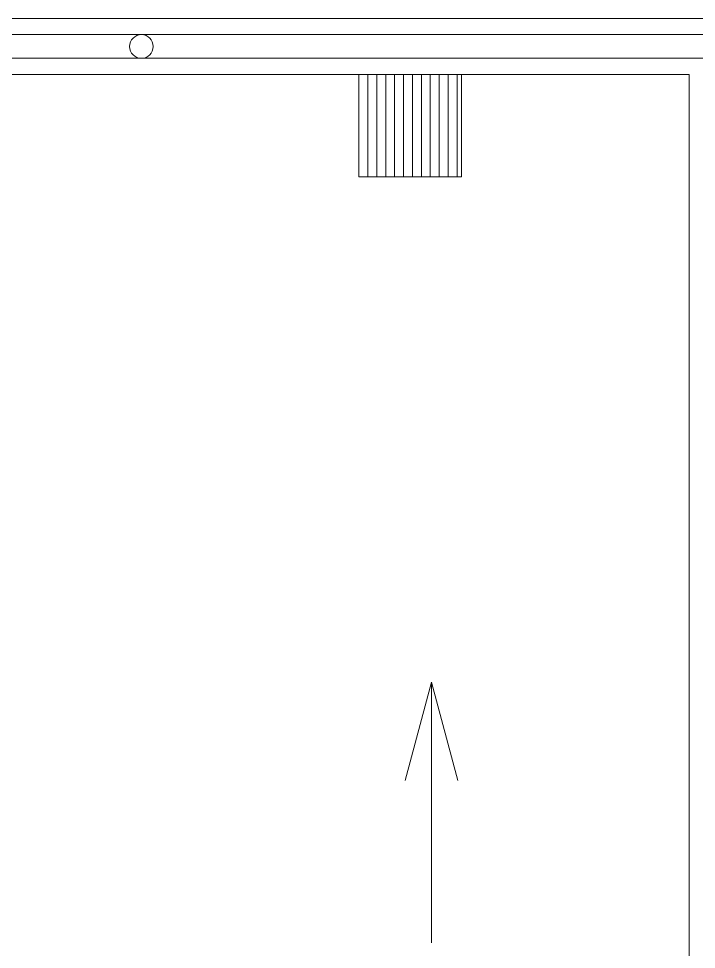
# Model space of a CAD drawing. Header units: metres. Extents: x 5 to 242, y -3 to 162.
# Drawn here: x 158.033 to 161.074, y 113.389 to 117.564 of the extents above; entities that cross this region are included whole.
import ezdxf

# ---------------------------------------------------------------- set-up
doc = ezdxf.new("R2010")
doc.units = ezdxf.units.M
doc.layers.add('1053_ARQ_BASE_MATADOURO_2_dwg', color=7, linetype='Continuous', lineweight=5, true_color=0x767676)
doc.layers.add('A-PISO', color=7, linetype='Continuous', lineweight=5)

# ---------------------------------------------------------------- blocks, each defined once
blk = doc.blocks.new('1053_ARQ_BASE_MATADOURO_2_dwg-3637054-TÉRREO 1_20')
at = {"layer": 'A-PISO', "color": 253, "true_color": 0xaaaaaa}
for p, q in [((127.1431, 84.3062), (134.7681, 84.3062)), ((127.1431, 84.2002), (134.7681, 84.2002)), ((133.2008, 84.1282), (133.2008, 83.6682)), ((133.2408, 84.1282), (133.2408, 83.6682)), ((133.2808, 84.1282), (133.2808, 83.6682)), ((133.3208, 84.1282), (133.3208, 83.6682)), ((133.3608, 84.1282), (133.3608, 83.6682)), ((133.4008, 84.1282), (133.4008, 83.6682)), ((133.4408, 84.1282), (133.4408, 83.6682)), ((133.4808, 84.1282), (133.4808, 83.6682)), ((133.5208, 84.1282), (133.5208, 83.6682)), ((133.5608, 84.1282), (133.5608, 83.6682)), ((133.6008, 84.1282), (133.6008, 83.6682))]:
    blk.add_line(p, q, dxfattribs=at)
at = {"layer": 'A-PISO', "color": 253, "lineweight": 15, "true_color": 0xaaaaaa}
blk.add_line((133.4866, 81.4017), (133.3685, 80.961), dxfattribs=at)
at = {"layer": 'A-PISO', "color": 253, "true_color": 0xaaaaaa, "flags": 128}
blk.add_lwpolyline([(127.3491, 84.1282), (134.6431, 84.1282), (134.6431, 76.3782), (134.8931, 76.3782), (134.8931, 84.3782), (127.1431, 84.3782)], dxfattribs=at)
blk.add_lwpolyline([(133.6208, 84.1282), (133.6208, 83.6682), (133.1608, 83.6682), (133.1608, 84.1282)], close=True, dxfattribs=at)
at = {"layer": 'A-PISO', "color": 253, "lineweight": 15, "true_color": 0xaaaaaa, "flags": 128}
blk.add_lwpolyline([(133.4866, 80.2329), (133.4866, 81.4017), (133.6047, 80.961)], dxfattribs=at)
at = {"layer": 'A-PISO', "color": 253, "true_color": 0xaaaaaa}
blk.add_circle((132.1848, 84.2532), 0.053, dxfattribs=at)

msp = doc.modelspace()

# ---------------------------------------------------------------- block references
at = {"layer": '1053_ARQ_BASE_MATADOURO_2_dwg', "color": 253, "true_color": 0xaaaaaa}
msp.add_blockref('1053_ARQ_BASE_MATADOURO_2_dwg-3637054-TÉRREO 1_20', (26.3988, 33.186), dxfattribs=at)

doc.saveas('drawing.dxf')
